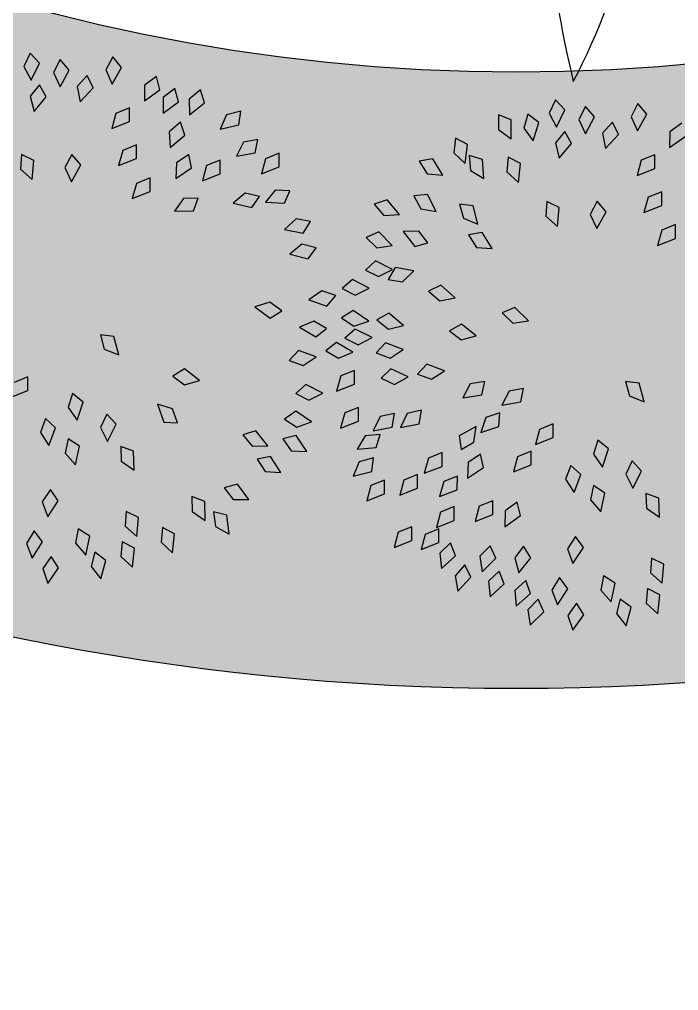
# Model space of a CAD drawing. Header units: millimetres. Extents: x 1351 to 1635, y 1399 to 1500.
# Drawn here: x 1578.28 to 1579.35, y 1468.868 to 1470.444 of the extents above; entities that cross this region are included whole.
import ezdxf

# ---------------------------------------------------------------- set-up
doc = ezdxf.new("R2010")
doc.units = ezdxf.units.MM
doc.layers.get('0').update_dxf_attribs({"color": 181})
doc.layers.add('margen', color=250, linetype='Continuous')

msp = doc.modelspace()

# ---------------------------------------------------------------- hatches: boundary and pattern name
at = {"true_color": 0x2776bb}
h = msp.add_hatch(color=152, dxfattribs=at)
h.dxf.hatch_style = 1
h.paths.add_polyline_path([(1557.6842, 1489.9553), (1615.6587, 1489.7451), (1615.8802, 1457.3756), (1557.4987, 1457.0017)])
h.paths.add_polyline_path([(1557.9493, 1489.9451), (1615.8573, 1489.9451), (1616.0815, 1457.1761), (1557.5866, 1457.0229)])
at = {"true_color": 0x5e67af}
h = msp.add_hatch(color=165, dxfattribs=at)
h.dxf.hatch_style = 1
edge = h.paths.add_edge_path(flags=17)
edge.add_arc((1579.086, 1473.3584), 3, 0, 360)
edge = h.paths.add_edge_path()
edge.add_arc((1579.086, 1473.3584), 4, 0, 360)
at = {"true_color": 0x58ba48}
h = msp.add_hatch(dxfattribs=at)
h.set_pattern_fill('DOTS', color=85)
edge = h.paths.add_edge_path()
edge.add_arc((1579.086, 1473.3584), 3, 0, 360)

# ---------------------------------------------------------------- linework, layer by layer
at = {"color": 221}
for p, q in [((1578.2971, 1470.3894), (1578.2868, 1470.3678)), ((1578.3121, 1470.3731), (1578.2971, 1470.3894)), ((1578.2985, 1470.3452), (1578.3121, 1470.3731)), ((1578.3459, 1470.3788), (1578.3348, 1470.3576)), ((1578.3603, 1470.3618), (1578.3459, 1470.3788)), ((1578.4309, 1470.3832), (1578.4196, 1470.3621)), ((1578.4451, 1470.3662), (1578.4309, 1470.3832)), ((1578.2868, 1470.3678), (1578.2985, 1470.3452)), ((1578.3348, 1470.3576), (1578.3456, 1470.3346)), ((1578.3456, 1470.3346), (1578.3603, 1470.3618)), ((1578.4196, 1470.3621), (1578.4302, 1470.339)), ((1578.4302, 1470.339), (1578.4451, 1470.3662)), ((1578.3894, 1470.353), (1578.3733, 1470.3353)), ((1578.3991, 1470.333), (1578.3894, 1470.353)), ((1578.502, 1470.3515), (1578.4826, 1470.3374)), ((1578.5074, 1470.33), (1578.502, 1470.3515)), ((1578.3123, 1470.3381), (1578.2972, 1470.3195)), ((1578.323, 1470.3186), (1578.3123, 1470.3381)), ((1578.3733, 1470.3353), (1578.378, 1470.3103)), ((1578.378, 1470.3103), (1578.3991, 1470.333)), ((1578.4826, 1470.3374), (1578.4823, 1470.3119)), ((1578.4823, 1470.3119), (1578.5074, 1470.33)), ((1578.5316, 1470.3318), (1578.5127, 1470.3172)), ((1578.5376, 1470.3104), (1578.5316, 1470.3318)), ((1578.5734, 1470.3298), (1578.5548, 1470.3146)), ((1578.58, 1470.3085), (1578.5734, 1470.3298)), ((1578.2972, 1470.3195), (1578.3032, 1470.2948)), ((1578.3032, 1470.2948), (1578.323, 1470.3186)), ((1578.5127, 1470.3172), (1578.5129, 1470.2917)), ((1578.5129, 1470.2917), (1578.5376, 1470.3104)), ((1578.5548, 1470.3146), (1578.5557, 1470.2892)), ((1578.5557, 1470.2892), (1578.58, 1470.3085)), ((1579.1498, 1470.3135), (1579.1395, 1470.2919)), ((1579.1648, 1470.2971), (1579.1498, 1470.3135)), ((1578.4583, 1470.3005), (1578.4361, 1470.2915)), ((1578.4583, 1470.2783), (1578.4583, 1470.3005)), ((1578.639, 1470.295), (1578.6157, 1470.2894)), ((1578.6357, 1470.273), (1578.639, 1470.295)), ((1579.1512, 1470.2693), (1579.1648, 1470.2971)), ((1579.1986, 1470.3028), (1579.1875, 1470.2816)), ((1579.213, 1470.2859), (1579.1986, 1470.3028)), ((1579.2836, 1470.3073), (1579.2723, 1470.2862)), ((1579.2978, 1470.2902), (1579.2836, 1470.3073)), ((1578.4361, 1470.2915), (1578.4295, 1470.267)), ((1578.4295, 1470.267), (1578.4583, 1470.2783)), ((1578.5409, 1470.2771), (1578.5227, 1470.2615)), ((1578.5481, 1470.2561), (1578.5409, 1470.2771)), ((1578.6157, 1470.2894), (1578.6055, 1470.2661)), ((1579.0778, 1470.2811), (1579.0571, 1470.2891)), ((1579.0571, 1470.2891), (1579.0574, 1470.2652)), ((1579.0778, 1470.2501), (1579.0778, 1470.2811)), ((1579.1049, 1470.2904), (1579.0983, 1470.2674)), ((1579.1224, 1470.2767), (1579.1049, 1470.2904)), ((1579.1135, 1470.247), (1579.1224, 1470.2767)), ((1579.1395, 1470.2919), (1579.1512, 1470.2693)), ((1579.1875, 1470.2816), (1579.1983, 1470.2586)), ((1579.1983, 1470.2586), (1579.213, 1470.2859)), ((1579.2421, 1470.2771), (1579.226, 1470.2593)), ((1579.2518, 1470.2571), (1579.2421, 1470.2771)), ((1579.2723, 1470.2862), (1579.2829, 1470.2631)), ((1579.2829, 1470.2631), (1579.2978, 1470.2902)), ((1578.5227, 1470.2615), (1578.5244, 1470.2361)), ((1578.6055, 1470.2661), (1578.6357, 1470.273)), ((1579.0574, 1470.2652), (1579.0778, 1470.2501)), ((1579.0983, 1470.2674), (1579.1135, 1470.247)), ((1579.165, 1470.2621), (1579.1499, 1470.2436)), ((1579.1757, 1470.2427), (1579.165, 1470.2621)), ((1579.3353, 1470.2614), (1579.335, 1470.236)), ((1579.3547, 1470.2756), (1579.3353, 1470.2614)), ((1578.5244, 1470.2361), (1578.5481, 1470.2561)), ((1578.6666, 1470.2493), (1578.6431, 1470.2448)), ((1578.6623, 1470.2275), (1578.6666, 1470.2493)), ((1578.9875, 1470.2513), (1578.9848, 1470.2275)), ((1579.007, 1470.2408), (1578.9875, 1470.2513)), ((1579.226, 1470.2593), (1579.2307, 1470.2343)), ((1579.2307, 1470.2343), (1579.2518, 1470.2571)), ((1579.335, 1470.236), (1579.3601, 1470.254)), ((1578.4472, 1470.2313), (1578.4406, 1470.2068)), ((1578.4694, 1470.2403), (1578.4472, 1470.2313)), ((1578.4694, 1470.2181), (1578.4694, 1470.2403)), ((1578.6431, 1470.2448), (1578.6318, 1470.222)), ((1579.0033, 1470.21), (1579.007, 1470.2408)), ((1579.1499, 1470.2436), (1579.1559, 1470.2189)), ((1579.1559, 1470.2189), (1579.1757, 1470.2427)), ((1578.2828, 1470.2247), (1578.2812, 1470.2008)), ((1578.3028, 1470.215), (1578.2828, 1470.2247)), ((1578.3003, 1470.1842), (1578.3028, 1470.215)), ((1578.3647, 1470.2248), (1578.3535, 1470.2037)), ((1578.379, 1470.2078), (1578.3647, 1470.2248)), ((1578.4406, 1470.2068), (1578.4694, 1470.2181)), ((1578.5543, 1470.225), (1578.5345, 1470.2114)), ((1578.5591, 1470.2033), (1578.5543, 1470.225)), ((1578.6054, 1470.2157), (1578.5832, 1470.2068)), ((1578.6054, 1470.1935), (1578.6054, 1470.2157)), ((1578.6318, 1470.222), (1578.6623, 1470.2275)), ((1578.6789, 1470.2179), (1578.6723, 1470.1933)), ((1578.7011, 1470.2269), (1578.6789, 1470.2179)), ((1578.7011, 1470.2046), (1578.7011, 1470.2269)), ((1578.9504, 1470.2179), (1578.9285, 1470.214)), ((1578.9285, 1470.214), (1578.9412, 1470.1937)), ((1578.9666, 1470.1915), (1578.9504, 1470.2179)), ((1578.9848, 1470.2275), (1579.0033, 1470.21)), ((1579.031, 1470.2166), (1579.0097, 1470.223)), ((1579.0097, 1470.223), (1579.012, 1470.1991)), ((1579.0336, 1470.1858), (1579.031, 1470.2166)), ((1579.073, 1470.2205), (1579.0709, 1470.1966)), ((1579.0928, 1470.2104), (1579.073, 1470.2205)), ((1579.2888, 1470.2156), (1579.2822, 1470.191)), ((1579.311, 1470.2245), (1579.2888, 1470.2156)), ((1579.311, 1470.2023), (1579.311, 1470.2245)), ((1578.2812, 1470.2008), (1578.3003, 1470.1842)), ((1578.3535, 1470.2037), (1578.3641, 1470.1806)), ((1578.3641, 1470.1806), (1578.379, 1470.2078)), ((1578.5345, 1470.2114), (1578.5334, 1470.186)), ((1578.5334, 1470.186), (1578.5591, 1470.2033)), ((1578.5832, 1470.2068), (1578.5766, 1470.1822)), ((1578.6723, 1470.1933), (1578.7011, 1470.2046)), ((1579.012, 1470.1991), (1579.0336, 1470.1858)), ((1579.0897, 1470.1796), (1579.0928, 1470.2104)), ((1579.2822, 1470.191), (1579.311, 1470.2023)), ((1578.4917, 1470.1869), (1578.4694, 1470.1779)), ((1578.4917, 1470.1647), (1578.4917, 1470.1869)), ((1578.5766, 1470.1822), (1578.6054, 1470.1935)), ((1578.9412, 1470.1937), (1578.9666, 1470.1915)), ((1579.0709, 1470.1966), (1579.0897, 1470.1796)), ((1578.4694, 1470.1779), (1578.4628, 1470.1534)), ((1578.6948, 1470.167), (1578.6787, 1470.1473)), ((1578.7187, 1470.1661), (1578.6948, 1470.167)), ((1578.4628, 1470.1534), (1578.4917, 1470.1647)), ((1578.546, 1470.1534), (1578.5312, 1470.1327)), ((1578.5699, 1470.154), (1578.546, 1470.1534)), ((1578.5621, 1470.1332), (1578.5699, 1470.154)), ((1578.6461, 1470.1623), (1578.6265, 1470.1461)), ((1578.6694, 1470.1568), (1578.6461, 1470.1623)), ((1578.6566, 1470.1387), (1578.6694, 1470.1568)), ((1578.7097, 1470.1458), (1578.7187, 1470.1661)), ((1578.8767, 1470.1514), (1578.8556, 1470.1445)), ((1578.8964, 1470.1275), (1578.8767, 1470.1514)), ((1578.942, 1470.16), (1578.9199, 1470.1577)), ((1578.9199, 1470.1577), (1578.9311, 1470.1365)), ((1578.9562, 1470.1325), (1578.942, 1470.16)), ((1579.2999, 1470.1554), (1579.2933, 1470.1308)), ((1579.3221, 1470.1643), (1579.2999, 1470.1554)), ((1579.3221, 1470.1421), (1579.3221, 1470.1643)), ((1578.6265, 1470.1461), (1578.6566, 1470.1387)), ((1578.6787, 1470.1473), (1578.7097, 1470.1458)), ((1578.8556, 1470.1445), (1578.871, 1470.1261)), ((1578.9311, 1470.1365), (1578.9562, 1470.1325)), ((1579.016, 1470.1418), (1578.9939, 1470.1444)), ((1578.9939, 1470.1444), (1579.0002, 1470.1213)), ((1579.0238, 1470.1118), (1579.016, 1470.1418)), ((1579.1355, 1470.1488), (1579.1339, 1470.1249)), ((1579.1555, 1470.1391), (1579.1355, 1470.1488)), ((1579.153, 1470.1082), (1579.1555, 1470.1391)), ((1579.2174, 1470.1489), (1579.2062, 1470.1277)), ((1579.2317, 1470.1318), (1579.2174, 1470.1489)), ((1579.2933, 1470.1308), (1579.3221, 1470.1421)), ((1578.5312, 1470.1327), (1578.5621, 1470.1332)), ((1578.7287, 1470.1205), (1578.7098, 1470.1034)), ((1578.7522, 1470.116), (1578.7287, 1470.1205)), ((1578.871, 1470.1261), (1578.8964, 1470.1275)), ((1579.0002, 1470.1213), (1579.0238, 1470.1118)), ((1579.1339, 1470.1249), (1579.153, 1470.1082)), ((1579.2062, 1470.1277), (1579.2168, 1470.1046)), ((1579.2168, 1470.1046), (1579.2317, 1470.1318)), ((1578.7098, 1470.1034), (1578.7402, 1470.0973)), ((1578.7402, 1470.0973), (1578.7522, 1470.116)), ((1579.3444, 1470.111), (1579.3221, 1470.102)), ((1579.3444, 1470.0887), (1579.3444, 1470.111)), ((1578.8628, 1470.0991), (1578.8425, 1470.0901)), ((1578.8425, 1470.0901), (1578.8597, 1470.0734)), ((1578.8848, 1470.0773), (1578.8628, 1470.0991)), ((1578.9277, 1470.1004), (1578.9023, 1470.0997)), ((1578.9023, 1470.0997), (1578.9214, 1470.0753)), ((1578.9427, 1470.0817), (1578.9277, 1470.1004)), ((1579.0305, 1470.0983), (1579.0087, 1470.0943)), ((1579.0087, 1470.0943), (1579.0216, 1470.0741)), ((1579.0469, 1470.0721), (1579.0305, 1470.0983)), ((1579.3221, 1470.102), (1579.3155, 1470.0774)), ((1579.3155, 1470.0774), (1579.3444, 1470.0887)), ((1578.7378, 1470.0791), (1578.7182, 1470.0629)), ((1578.7611, 1470.0736), (1578.7378, 1470.0791)), ((1578.7482, 1470.0555), (1578.7611, 1470.0736)), ((1578.8597, 1470.0734), (1578.8848, 1470.0773)), ((1578.9214, 1470.0753), (1578.9427, 1470.0817)), ((1579.0216, 1470.0741), (1579.0469, 1470.0721)), ((1578.7182, 1470.0629), (1578.7482, 1470.0555)), ((1578.8576, 1470.0522), (1578.8411, 1470.0373)), ((1578.8853, 1470.0383), (1578.8576, 1470.0522)), ((1578.8893, 1470.0413), (1578.8779, 1470.0222)), ((1578.9199, 1470.0362), (1578.8893, 1470.0413)), ((1578.8411, 1470.0373), (1578.8626, 1470.0268)), ((1578.8626, 1470.0268), (1578.8853, 1470.0383)), ((1578.9016, 1470.0185), (1578.9199, 1470.0362)), ((1578.82, 1470.0222), (1578.8033, 1470.0075)), ((1578.8475, 1470.008), (1578.82, 1470.0222)), ((1578.8779, 1470.0222), (1578.9016, 1470.0185)), ((1578.9637, 1470.0131), (1578.9438, 1470.0031)), ((1578.9867, 1469.9923), (1578.9637, 1470.0131)), ((1578.7702, 1470.0036), (1578.7492, 1469.9893)), ((1578.7929, 1469.9959), (1578.7702, 1470.0036)), ((1578.7784, 1469.979), (1578.7929, 1469.9959)), ((1578.8033, 1470.0075), (1578.8247, 1469.9968)), ((1578.8247, 1469.9968), (1578.8475, 1470.008)), ((1578.9438, 1470.0031), (1578.9618, 1469.9873)), ((1578.6861, 1469.9853), (1578.6619, 1469.9778)), ((1578.6619, 1469.9778), (1578.6868, 1469.9595)), ((1578.7056, 1469.9714), (1578.6861, 1469.9853)), ((1578.7492, 1469.9893), (1578.7784, 1469.979)), ((1578.9618, 1469.9873), (1578.9867, 1469.9923)), ((1578.6868, 1469.9595), (1578.7056, 1469.9714)), ((1578.8211, 1469.9719), (1578.8026, 1469.9596)), ((1578.8465, 1469.9542), (1578.8211, 1469.9719)), ((1578.8794, 1469.9673), (1578.8599, 1469.9566)), ((1578.9031, 1469.9474), (1578.8794, 1469.9673)), ((1579.0836, 1469.9768), (1579.0634, 1469.9677)), ((1579.0634, 1469.9677), (1579.0806, 1469.9511)), ((1579.1058, 1469.9551), (1579.0836, 1469.9768)), ((1578.7575, 1469.9545), (1578.734, 1469.9446)), ((1578.7782, 1469.9425), (1578.7575, 1469.9545)), ((1578.8026, 1469.9596), (1578.8224, 1469.9461)), ((1578.8224, 1469.9461), (1578.8465, 1469.9542)), ((1578.8599, 1469.9566), (1578.8784, 1469.9414)), ((1578.8784, 1469.9414), (1578.9031, 1469.9474)), ((1578.997, 1469.9498), (1578.9777, 1469.9387)), ((1579.0212, 1469.9305), (1578.997, 1469.9498)), ((1579.0806, 1469.9511), (1579.1058, 1469.9551)), ((1578.4329, 1469.9297), (1578.4109, 1469.9323)), ((1578.4109, 1469.9323), (1578.4172, 1469.9092)), ((1578.734, 1469.9446), (1578.7607, 1469.9288)), ((1578.7607, 1469.9288), (1578.7782, 1469.9425)), ((1578.8244, 1469.9416), (1578.808, 1469.9267)), ((1578.8521, 1469.9278), (1578.8244, 1469.9416)), ((1578.9777, 1469.9387), (1578.9966, 1469.9239)), ((1578.9966, 1469.9239), (1579.0212, 1469.9305)), ((1578.4409, 1469.8998), (1578.4329, 1469.9297)), ((1578.7944, 1469.92), (1578.7768, 1469.9065)), ((1578.8209, 1469.904), (1578.7944, 1469.92)), ((1578.808, 1469.9267), (1578.8295, 1469.9162)), ((1578.8295, 1469.9162), (1578.8521, 1469.9278)), ((1578.8737, 1469.9193), (1578.8587, 1469.9029)), ((1578.9026, 1469.9083), (1578.8737, 1469.9193)), ((1578.4172, 1469.9092), (1578.4409, 1469.8998)), ((1578.7323, 1469.9071), (1578.7176, 1469.8904)), ((1578.7614, 1469.8964), (1578.7323, 1469.9071)), ((1578.7768, 1469.9065), (1578.7974, 1469.8943)), ((1578.7974, 1469.8943), (1578.8209, 1469.904)), ((1578.8587, 1469.9029), (1578.8812, 1469.8946)), ((1578.8812, 1469.8946), (1578.9026, 1469.9083)), ((1578.7176, 1469.8904), (1578.7401, 1469.8824)), ((1578.7401, 1469.8824), (1578.7614, 1469.8964)), ((1578.9408, 1469.8848), (1578.9259, 1469.8683)), ((1578.9698, 1469.8739), (1578.9408, 1469.8848)), ((1578.5474, 1469.8769), (1578.5285, 1469.8654)), ((1578.5721, 1469.8581), (1578.5474, 1469.8769)), ((1578.8232, 1469.8746), (1578.801, 1469.8656)), ((1578.8232, 1469.8524), (1578.8232, 1469.8746)), ((1578.8825, 1469.8771), (1578.8665, 1469.8617)), ((1578.9106, 1469.8642), (1578.8825, 1469.8771)), ((1578.9259, 1469.8683), (1578.9484, 1469.8601)), ((1578.9484, 1469.8601), (1578.9698, 1469.8739)), ((1578.2933, 1469.8639), (1578.2711, 1469.8549)), ((1578.2933, 1469.8417), (1578.2933, 1469.8639)), ((1578.5285, 1469.8654), (1578.5476, 1469.851)), ((1578.5476, 1469.851), (1578.5721, 1469.8581)), ((1578.7446, 1469.8519), (1578.728, 1469.8371)), ((1578.7722, 1469.8378), (1578.7446, 1469.8519)), ((1578.801, 1469.8656), (1578.7943, 1469.8411)), ((1578.7943, 1469.8411), (1578.8232, 1469.8524)), ((1578.8665, 1469.8617), (1578.8884, 1469.8519)), ((1578.8884, 1469.8519), (1578.9106, 1469.8642)), ((1579.0113, 1469.8528), (1578.9995, 1469.8303)), ((1579.0349, 1469.8568), (1579.0113, 1469.8528)), ((1579.0301, 1469.8351), (1579.0349, 1469.8568)), ((1579.2856, 1469.8538), (1579.2636, 1469.8563)), ((1579.2636, 1469.8563), (1579.2699, 1469.8332)), ((1579.2936, 1469.8238), (1579.2856, 1469.8538)), ((1578.2645, 1469.8304), (1578.2933, 1469.8417)), ((1578.3656, 1469.8373), (1578.3585, 1469.8144)), ((1578.3828, 1469.8232), (1578.3656, 1469.8373)), ((1578.728, 1469.8371), (1578.7494, 1469.8265)), ((1578.7494, 1469.8265), (1578.7722, 1469.8378)), ((1579.0743, 1469.841), (1579.0628, 1469.8184)), ((1579.0979, 1469.8453), (1579.0743, 1469.841)), ((1579.0934, 1469.8235), (1579.0979, 1469.8453)), ((1578.3733, 1469.7937), (1578.3828, 1469.8232)), ((1578.9995, 1469.8303), (1579.0301, 1469.8351)), ((1579.0628, 1469.8184), (1579.0934, 1469.8235)), ((1579.2699, 1469.8332), (1579.2936, 1469.8238)), ((1578.3585, 1469.8144), (1578.3733, 1469.7937)), ((1578.5035, 1469.8196), (1578.5138, 1469.7904)), ((1578.5278, 1469.8121), (1578.5035, 1469.8196)), ((1578.536, 1469.7896), (1578.5278, 1469.8121)), ((1578.7283, 1469.8083), (1578.71, 1469.7957)), ((1578.7539, 1469.7909), (1578.7283, 1469.8083)), ((1578.8076, 1469.8056), (1578.8009, 1469.7811)), ((1578.8298, 1469.8146), (1578.8076, 1469.8056)), ((1578.8298, 1469.7924), (1578.8298, 1469.8146)), ((1578.8885, 1469.8044), (1578.865, 1469.7996)), ((1578.8844, 1469.7826), (1578.8885, 1469.8044)), ((1578.9088, 1469.8049), (1578.8981, 1469.7818)), ((1578.9322, 1469.81), (1578.9088, 1469.8049)), ((1578.9285, 1469.7881), (1578.9322, 1469.81)), ((1579.0592, 1469.8056), (1579.0365, 1469.798)), ((1579.0579, 1469.7834), (1579.0592, 1469.8056)), ((1578.3218, 1469.7963), (1578.3135, 1469.7739)), ((1578.3382, 1469.7814), (1578.3218, 1469.7963)), ((1578.4215, 1469.8036), (1578.4111, 1469.782)), ((1578.4364, 1469.7872), (1578.4215, 1469.8036)), ((1578.5138, 1469.7904), (1578.536, 1469.7896)), ((1578.71, 1469.7957), (1578.73, 1469.7825)), ((1578.73, 1469.7825), (1578.7539, 1469.7909)), ((1578.8009, 1469.7811), (1578.8298, 1469.7924)), ((1578.865, 1469.7996), (1578.854, 1469.7767)), ((1579.0365, 1469.798), (1579.0284, 1469.7739)), ((1578.3135, 1469.7739), (1578.3272, 1469.7525)), ((1578.3272, 1469.7525), (1578.3382, 1469.7814)), ((1578.4111, 1469.782), (1578.4227, 1469.7594)), ((1578.4227, 1469.7594), (1578.4364, 1469.7872)), ((1578.6635, 1469.7767), (1578.6423, 1469.7702)), ((1578.6827, 1469.7524), (1578.6635, 1469.7767)), ((1578.854, 1469.7767), (1578.8844, 1469.7826)), ((1578.8981, 1469.7818), (1578.9285, 1469.7881)), ((1579.0207, 1469.7835), (1578.9936, 1469.7684)), ((1579.0174, 1469.7583), (1579.0207, 1469.7835)), ((1579.0284, 1469.7739), (1579.0579, 1469.7834)), ((1579.1238, 1469.7789), (1579.1172, 1469.7544)), ((1579.146, 1469.7879), (1579.1238, 1469.7789)), ((1579.146, 1469.7657), (1579.146, 1469.7879)), ((1578.3586, 1469.7637), (1578.3539, 1469.7402)), ((1578.3772, 1469.7516), (1578.3586, 1469.7637)), ((1578.6423, 1469.7702), (1578.6573, 1469.7516)), ((1578.7285, 1469.7687), (1578.7069, 1469.7638)), ((1578.7069, 1469.7638), (1578.7205, 1469.7441)), ((1578.7459, 1469.743), (1578.7285, 1469.7687)), ((1578.841, 1469.7684), (1578.8276, 1469.7468)), ((1578.8649, 1469.7706), (1578.841, 1469.7684)), ((1578.8585, 1469.7493), (1578.8649, 1469.7706)), ((1578.9936, 1469.7684), (1578.9966, 1469.7464)), ((1578.9966, 1469.7464), (1579.0174, 1469.7583)), ((1579.1172, 1469.7544), (1579.146, 1469.7657)), ((1579.2183, 1469.7613), (1579.2112, 1469.7384)), ((1579.2355, 1469.7472), (1579.2183, 1469.7613)), ((1578.3708, 1469.7213), (1578.3772, 1469.7516)), ((1578.4648, 1469.7435), (1578.4439, 1469.751)), ((1578.4439, 1469.751), (1578.4448, 1469.7271)), ((1578.4656, 1469.7125), (1578.4648, 1469.7435)), ((1578.6573, 1469.7516), (1578.6827, 1469.7524)), ((1578.7205, 1469.7441), (1578.7459, 1469.743)), ((1578.8276, 1469.7468), (1578.8585, 1469.7493)), ((1578.9656, 1469.7411), (1578.9434, 1469.7322)), ((1578.9656, 1469.7189), (1578.9656, 1469.7411)), ((1579.1103, 1469.7433), (1579.0881, 1469.7343)), ((1579.1103, 1469.7211), (1579.1103, 1469.7433)), ((1579.226, 1469.7178), (1579.2355, 1469.7472)), ((1578.3539, 1469.7402), (1578.3708, 1469.7213)), ((1578.4448, 1469.7271), (1578.4656, 1469.7125)), ((1578.6871, 1469.7349), (1578.6653, 1469.7306)), ((1578.6653, 1469.7306), (1578.6785, 1469.7105)), ((1578.7038, 1469.7088), (1578.6871, 1469.7349)), ((1578.831, 1469.7264), (1578.8213, 1469.7029)), ((1578.8541, 1469.7325), (1578.831, 1469.7264)), ((1578.8514, 1469.7105), (1578.8541, 1469.7325)), ((1578.9434, 1469.7322), (1578.9367, 1469.7076)), ((1579.028, 1469.7385), (1579.0081, 1469.7251)), ((1579.0326, 1469.7168), (1579.028, 1469.7385)), ((1579.0881, 1469.7343), (1579.0815, 1469.7098)), ((1579.2112, 1469.7384), (1579.226, 1469.7178)), ((1579.2742, 1469.7277), (1579.2638, 1469.7061)), ((1579.2891, 1469.7112), (1579.2742, 1469.7277)), ((1578.6785, 1469.7105), (1578.7038, 1469.7088)), ((1578.8213, 1469.7029), (1578.8514, 1469.7105)), ((1578.9367, 1469.7076), (1578.9656, 1469.7189)), ((1579.0081, 1469.7251), (1579.0067, 1469.6997)), ((1579.0067, 1469.6997), (1579.0326, 1469.7168)), ((1579.0815, 1469.7098), (1579.1103, 1469.7211)), ((1579.1745, 1469.7204), (1579.1662, 1469.6979)), ((1579.1909, 1469.7054), (1579.1745, 1469.7204)), ((1579.2754, 1469.6835), (1579.2891, 1469.7112)), ((1578.8723, 1469.6965), (1578.85, 1469.6876)), ((1578.8723, 1469.6743), (1578.8723, 1469.6965)), ((1578.9034, 1469.6965), (1578.8968, 1469.672)), ((1578.9256, 1469.7055), (1578.9034, 1469.6965)), ((1578.9256, 1469.6833), (1578.9256, 1469.7055)), ((1578.9682, 1469.6943), (1578.9613, 1469.6698)), ((1578.9905, 1469.7031), (1578.9682, 1469.6943)), ((1578.9903, 1469.6808), (1578.9905, 1469.7031)), ((1579.1662, 1469.6979), (1579.1799, 1469.6765)), ((1579.1799, 1469.6765), (1579.1909, 1469.7054)), ((1579.2638, 1469.7061), (1579.2754, 1469.6835)), ((1578.3297, 1469.6812), (1578.3167, 1469.6611)), ((1578.3425, 1469.663), (1578.3297, 1469.6812)), ((1578.6334, 1469.69), (1578.612, 1469.6841)), ((1578.612, 1469.6841), (1578.6265, 1469.6651)), ((1578.652, 1469.6653), (1578.6334, 1469.69)), ((1578.85, 1469.6876), (1578.8434, 1469.663)), ((1578.8968, 1469.672), (1578.9256, 1469.6833)), ((1578.9613, 1469.6698), (1578.9903, 1469.6808)), ((1579.2113, 1469.6878), (1579.2066, 1469.6643)), ((1579.2299, 1469.6756), (1579.2113, 1469.6878)), ((1578.3254, 1469.6372), (1578.3425, 1469.663)), ((1578.5803, 1469.662), (1578.5595, 1469.6698)), ((1578.5595, 1469.6698), (1578.5601, 1469.6459)), ((1578.6265, 1469.6651), (1578.652, 1469.6653)), ((1578.8434, 1469.663), (1578.8723, 1469.6743)), ((1579.048, 1469.663), (1579.0258, 1469.6541)), ((1579.048, 1469.6408), (1579.048, 1469.663)), ((1579.2066, 1469.6643), (1579.2235, 1469.6453)), ((1579.2235, 1469.6453), (1579.2299, 1469.6756)), ((1579.3175, 1469.6675), (1579.2966, 1469.6751)), ((1579.2966, 1469.6751), (1579.2975, 1469.6511)), ((1579.3183, 1469.6366), (1579.3175, 1469.6675)), ((1578.3167, 1469.6611), (1578.3254, 1469.6372)), ((1578.5808, 1469.6311), (1578.5803, 1469.662)), ((1578.9851, 1469.6535), (1578.963, 1469.6443)), ((1578.9853, 1469.6313), (1578.9851, 1469.6535)), ((1579.0258, 1469.6541), (1579.0192, 1469.6295)), ((1579.068, 1469.6465), (1579.0677, 1469.621)), ((1579.0873, 1469.6607), (1579.068, 1469.6465)), ((1579.0928, 1469.6392), (1579.0873, 1469.6607)), ((1579.2975, 1469.6511), (1579.3183, 1469.6366)), ((1578.4529, 1469.6459), (1578.451, 1469.622)), ((1578.4728, 1469.636), (1578.4529, 1469.6459)), ((1578.47, 1469.6051), (1578.4728, 1469.636)), ((1578.5601, 1469.6459), (1578.5808, 1469.6311)), ((1578.6161, 1469.6396), (1578.5946, 1469.6452)), ((1578.5946, 1469.6452), (1578.5977, 1469.6214)), ((1578.6198, 1469.6089), (1578.6161, 1469.6396)), ((1578.963, 1469.6443), (1578.9566, 1469.6197)), ((1578.9566, 1469.6197), (1578.9853, 1469.6313)), ((1579.0192, 1469.6295), (1579.048, 1469.6408)), ((1579.0677, 1469.621), (1579.0928, 1469.6392)), ((1578.375, 1469.6175), (1578.3704, 1469.594)), ((1578.3936, 1469.6054), (1578.375, 1469.6175)), ((1578.451, 1469.622), (1578.47, 1469.6051)), ((1578.5119, 1469.6198), (1578.5094, 1469.596)), ((1578.5315, 1469.6093), (1578.5119, 1469.6198)), ((1578.5977, 1469.6214), (1578.6198, 1469.6089)), ((1578.9167, 1469.6209), (1578.8945, 1469.612)), ((1578.9167, 1469.5987), (1578.9167, 1469.6209)), ((1578.9602, 1469.6175), (1578.9381, 1469.6084)), ((1578.9604, 1469.5953), (1578.9602, 1469.6175)), ((1578.3037, 1469.6142), (1578.291, 1469.5939)), ((1578.3168, 1469.5963), (1578.3037, 1469.6142)), ((1578.3873, 1469.575), (1578.3936, 1469.6054)), ((1578.5279, 1469.5786), (1578.5315, 1469.6093)), ((1578.8945, 1469.612), (1578.8878, 1469.5874)), ((1578.9381, 1469.6084), (1578.9316, 1469.5838)), ((1579.1824, 1469.6052), (1579.1694, 1469.5851)), ((1579.1952, 1469.5871), (1579.1824, 1469.6052)), ((1578.291, 1469.5939), (1578.3002, 1469.5701)), ((1578.3002, 1469.5701), (1578.3168, 1469.5963)), ((1578.3704, 1469.594), (1578.3873, 1469.575)), ((1578.4464, 1469.5966), (1578.4442, 1469.5727)), ((1578.4661, 1469.5864), (1578.4464, 1469.5966)), ((1578.463, 1469.5556), (1578.4661, 1469.5864)), ((1578.5094, 1469.596), (1578.5279, 1469.5786)), ((1578.8878, 1469.5874), (1578.9167, 1469.5987)), ((1578.9316, 1469.5838), (1578.9604, 1469.5953)), ((1578.9794, 1469.5946), (1578.9618, 1469.5783)), ((1578.9873, 1469.5738), (1578.9794, 1469.5946)), ((1579.0435, 1469.5902), (1579.0269, 1469.573)), ((1579.0526, 1469.5699), (1579.0435, 1469.5902)), ((1579.098, 1469.5896), (1579.0835, 1469.5706)), ((1579.1094, 1469.5706), (1579.098, 1469.5896)), ((1579.1694, 1469.5851), (1579.1781, 1469.5612)), ((1579.1781, 1469.5612), (1579.1952, 1469.5871)), ((1578.3309, 1469.5727), (1578.3173, 1469.5529)), ((1578.3432, 1469.5542), (1578.3309, 1469.5727)), ((1578.402, 1469.5794), (1578.396, 1469.5562)), ((1578.4199, 1469.5662), (1578.402, 1469.5794)), ((1578.4442, 1469.5727), (1578.463, 1469.5556)), ((1578.9618, 1469.5783), (1578.9644, 1469.553)), ((1578.9644, 1469.553), (1578.9873, 1469.5738)), ((1579.0269, 1469.573), (1579.0309, 1469.5478)), ((1579.0309, 1469.5478), (1579.0526, 1469.5699)), ((1579.0835, 1469.5706), (1579.0904, 1469.5461)), ((1579.0904, 1469.5461), (1579.1094, 1469.5706)), ((1579.3056, 1469.5699), (1579.3037, 1469.5461)), ((1579.3255, 1469.56), (1579.3056, 1469.5699)), ((1578.3173, 1469.5529), (1578.3254, 1469.5288)), ((1578.3254, 1469.5288), (1578.3432, 1469.5542)), ((1578.396, 1469.5562), (1578.4119, 1469.5363)), ((1578.4119, 1469.5363), (1578.4199, 1469.5662)), ((1579.0028, 1469.5591), (1578.9866, 1469.5414)), ((1579.0124, 1469.539), (1579.0028, 1469.5591)), ((1579.3227, 1469.5292), (1579.3255, 1469.56)), ((1578.9866, 1469.5414), (1578.9912, 1469.5164)), ((1578.9912, 1469.5164), (1579.0124, 1469.539)), ((1579.058, 1469.549), (1579.0407, 1469.5324)), ((1579.0662, 1469.5284), (1579.058, 1469.549)), ((1579.1564, 1469.5383), (1579.1437, 1469.5179)), ((1579.1695, 1469.5203), (1579.1564, 1469.5383)), ((1579.2277, 1469.5415), (1579.2231, 1469.518)), ((1579.2463, 1469.5294), (1579.2277, 1469.5415)), ((1579.3037, 1469.5461), (1579.3227, 1469.5292)), ((1579.0407, 1469.5324), (1579.0437, 1469.5072)), ((1579.0437, 1469.5072), (1579.0662, 1469.5284)), ((1579.1017, 1469.5337), (1579.0839, 1469.5177)), ((1579.1093, 1469.5128), (1579.1017, 1469.5337)), ((1579.24, 1469.4991), (1579.2463, 1469.5294)), ((1579.2991, 1469.5206), (1579.2969, 1469.4968)), ((1579.3188, 1469.5104), (1579.2991, 1469.5206)), ((1579.0839, 1469.5177), (1579.0861, 1469.4923)), ((1579.0861, 1469.4923), (1579.1093, 1469.5128)), ((1579.1437, 1469.5179), (1579.1529, 1469.4942)), ((1579.1529, 1469.4942), (1579.1695, 1469.5203)), ((1579.2231, 1469.518), (1579.24, 1469.4991)), ((1579.3157, 1469.4796), (1579.3188, 1469.5104)), ((1579.1218, 1469.5033), (1579.1049, 1469.4863)), ((1579.1306, 1469.4829), (1579.1218, 1469.5033)), ((1579.1836, 1469.4967), (1579.17, 1469.477)), ((1579.1959, 1469.4782), (1579.1836, 1469.4967)), ((1579.2547, 1469.5035), (1579.2487, 1469.4803)), ((1579.2726, 1469.4903), (1579.2547, 1469.5035)), ((1579.2646, 1469.4604), (1579.2726, 1469.4903)), ((1579.2969, 1469.4968), (1579.3157, 1469.4796)), ((1579.1049, 1469.4863), (1579.1085, 1469.4611)), ((1579.1085, 1469.4611), (1579.1306, 1469.4829)), ((1579.17, 1469.477), (1579.1781, 1469.4529)), ((1579.1781, 1469.4529), (1579.1959, 1469.4782)), ((1579.2487, 1469.4803), (1579.2646, 1469.4604))]:
    msp.add_line(p, q, dxfattribs=at)
at = {"color": 72, "linetype": 'ByBlock'}
for centre, major_axis, start_param, end_param in [((1581.1686, 1470.8253), (0, 2.0714), 1.678764, 1.805713), ((1578.2284, 1470.8537), (0, 1.089), 4.224418, 4.470423)]:
    msp.add_ellipse(centre, major_axis=major_axis, ratio=0.987836, start_param=start_param, end_param=end_param, dxfattribs=at)
at = {"layer": 'margen'}
for radius in [4, 3]:
    msp.add_circle((1579.086, 1473.3584), radius, dxfattribs=at)

doc.saveas('drawing.dxf')
